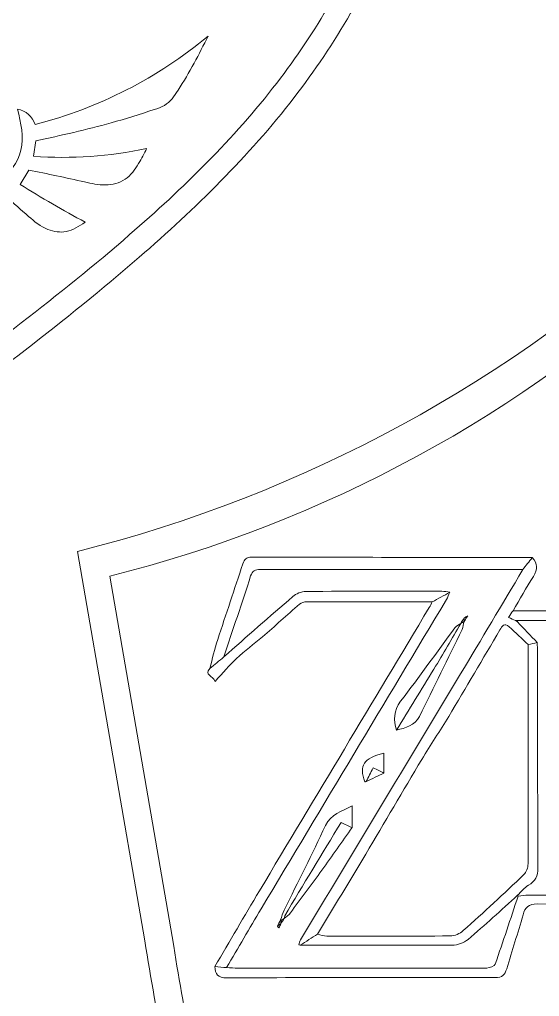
# Model space of a CAD drawing. Header units: inches. Extents: x 0 to 12, y 0 to 12.
# Drawn here: x 7.478 to 8.192, y 1.215 to 2.557 of the extents above; entities that cross this region are included whole.
import ezdxf

# ---------------------------------------------------------------- set-up
doc = ezdxf.new("R2010")
doc.units = ezdxf.units.IN
doc.header["$MEASUREMENT"] = 0

msp = doc.modelspace()

# ---------------------------------------------------------------- linework, layer by layer
at = {"color": 5, "lineweight": 0}
for p, q in [((7.4974, 2.3695), (7.5006, 2.3907)), ((7.4793, 2.3309), (7.491, 2.3506)), ((7.6021, 1.7924), (7.69, 1.284))]:
    msp.add_line(p, q, dxfattribs=at)
at = {"color": 250, "lineweight": 0}
msp.add_line((7.5578, 1.8263), (7.6503, 1.2912), dxfattribs=at)
at = {"color": 5, "lineweight": 0}
for centre, radius, start, end in [((7.3502, 2.9984), 0.604, 284.3341, 309.8666), ((7.4692, 2.4028), 0.0322, 18.8063, 78.5326), ((7.5377, 2.9186), 0.5506, 265.8076, 282.0733), ((8.2708, 3.5854), 1.4833, 237.7506, 241.7403), ((7.1609, 3.5454), 1.8077, 284.1261, 312.9293)]:
    msp.add_arc(centre, radius, start, end, dxfattribs=at)
at = {"color": 250, "lineweight": 0}
msp.add_arc((7.0934, 3.6717), 1.9029, 284.1261, 312.9293, dxfattribs=at)
for points in [[(7.3246, 1.9814), (7.4327, 2.0619), (7.6225, 2.2031), (7.8596, 2.4341), (8.0131, 2.6966), (8.047, 2.8912), (8.0637, 2.9942)], [(8.3894, 0.2784), (8.2813, 0.3589), (8.0914, 0.5002), (7.8544, 0.7311), (7.7009, 0.9936), (7.667, 1.1882), (7.6503, 1.2912)]]:
    msp.add_open_spline(points, degree=3, knots=[0, 0, 0, 0, 0.0808468, 0.1419248, 0.197496, 0.2597021, 0.2597021, 0.2597021, 0.2597021], dxfattribs=at)
at = {"color": 5, "lineweight": 0}
for points, knots in [([(7.3273, 2.0248), (7.4301, 2.1013), (7.6104, 2.2355), (7.8356, 2.4549), (7.9814, 2.7043), (8.0136, 2.8891), (8.0295, 2.987)], [0, 0, 0, 0, 0.0808468, 0.1419248, 0.197496, 0.2597021, 0.2597021, 0.2597021, 0.2597021]), ([(7.5006, 2.3907), (7.5354, 2.3983), (7.5905, 2.4103), (7.6483, 2.4288), (7.6822, 2.4398), (7.7078, 2.4767), (7.7247, 2.5098), (7.7374, 2.5348)], [0, 0, 0, 0, 0.02753964, 0.04351363, 0.0474821, 0.05463243, 0.07669562, 0.07669562, 0.07669562, 0.07669562]), ([(7.3913, 2.3123), (7.4118, 2.3172), (7.45, 2.3263), (7.4889, 2.378), (7.4801, 2.4152), (7.4756, 2.4344)], [0, 0, 0, 0, 0.01607831, 0.02987121, 0.04449574, 0.04449574, 0.04449574, 0.04449574]), ([(7.491, 2.3506), (7.5165, 2.3453), (7.5516, 2.3381), (7.5957, 2.3278), (7.6256, 2.3352), (7.6416, 2.3579), (7.6494, 2.3733), (7.6528, 2.3802)], [0, 0, 0, 0, 0.02023305, 0.02779216, 0.03497388, 0.04239776, 0.04841567, 0.04841567, 0.04841567, 0.04841567]), ([(7.4604, 2.3142), (7.4703, 2.305), (7.4881, 2.2886), (7.5138, 2.2675), (7.5446, 2.263), (7.5601, 2.2733), (7.5685, 2.2789)], [0, 0, 0, 0, 0.01052872, 0.01884852, 0.02537562, 0.03288337, 0.03288337, 0.03288337, 0.03288337]), ([(8.1824, 1.8179), (8.178, 1.8124), (8.1737, 1.8069), (8.1694, 1.8014), (8.0493, 1.8015), (7.9291, 1.8015), (7.809, 1.8017), (7.8019, 1.8017), (7.798, 1.8), (7.7957, 1.7928), (7.7837, 1.7556), (7.7712, 1.7186), (7.7589, 1.6815), (7.7525, 1.6762), (7.7461, 1.6709), (7.7396, 1.6656), (7.7432, 1.6788), (7.7462, 1.6922), (7.7505, 1.7053), (7.7617, 1.74), (7.7736, 1.7746), (7.7849, 1.8094), (7.7869, 1.8158), (7.7897, 1.8185), (7.7968, 1.8185), (7.9237, 1.8183), (8.0506, 1.8183), (8.1775, 1.8182), (8.1791, 1.8182), (8.1807, 1.818), (8.1824, 1.8179)], [0, 0, 0, 0, 1, 1, 1, 2, 2, 2, 3, 3, 3, 4, 4, 4, 5, 5, 5, 6, 6, 6, 7, 7, 7, 8, 8, 8, 9, 9, 9, 10, 10, 10, 10]), ([(8.1824, 1.8179), (8.1898, 1.8097), (8.1903, 1.8018), (8.184, 1.7922), (8.174, 1.7769), (8.1653, 1.7607), (8.156, 1.745), (8.1541, 1.7421), (8.1521, 1.7392), (8.1499, 1.7357), (8.1536, 1.7341), (8.1565, 1.7329), (8.1594, 1.7317), (8.1603, 1.731), (8.1612, 1.7303), (8.162, 1.7297), (8.1711, 1.7202), (8.1801, 1.7107), (8.1892, 1.7012), (8.1851, 1.7002), (8.1809, 1.6993), (8.1768, 1.6983), (8.1682, 1.7065), (8.1595, 1.7148), (8.1508, 1.723), (8.144, 1.7295), (8.1409, 1.7232), (8.1381, 1.7186), (8.1146, 1.679), (8.0913, 1.6392), (8.0677, 1.5997), (8.0557, 1.5798), (8.0428, 1.5605), (8.0308, 1.5406), (8.0049, 1.4973), (7.9795, 1.4538), (7.9537, 1.4105), (7.9318, 1.3738), (7.9096, 1.3371), (7.8876, 1.3004), (7.8797, 1.2954), (7.8718, 1.2904), (7.8639, 1.2854), (7.8639, 1.2854), (7.8639, 1.2854), (7.8639, 1.2854), (7.8632, 1.2857), (7.8625, 1.2858), (7.8618, 1.2858), (7.8626, 1.2881), (7.863, 1.2906), (7.8642, 1.2926), (7.9374, 1.4144), (8.0107, 1.5362), (8.0839, 1.6581), (8.1126, 1.7058), (8.1409, 1.7536), (8.1694, 1.8014), (8.1737, 1.8069), (8.178, 1.8124), (8.1824, 1.8179)], [0, 0, 0, 0, 1, 1, 1, 2, 2, 2, 3, 3, 3, 4, 4, 4, 5, 5, 5, 6, 6, 6, 7, 7, 7, 8, 8, 8, 9, 9, 9, 10, 10, 10, 11, 11, 11, 12, 12, 12, 13, 13, 13, 14, 14, 14, 15, 15, 15, 16, 16, 16, 17, 17, 17, 18, 18, 18, 19, 19, 19, 20, 20, 20, 20]), ([(8.0691, 1.7703), (8.0655, 1.7708), (8.0619, 1.7717), (8.0584, 1.7717), (7.9961, 1.7718), (7.9338, 1.7719), (7.8714, 1.7714), (7.8653, 1.7714), (7.8581, 1.7683), (7.8534, 1.7643), (7.8216, 1.7371), (7.7903, 1.7092), (7.7589, 1.6815), (7.7712, 1.7186), (7.7837, 1.7556), (7.7957, 1.7928), (7.798, 1.8), (7.8019, 1.8017), (7.809, 1.8017), (7.9291, 1.8015), (8.0493, 1.8015), (8.1694, 1.8014), (8.1409, 1.7536), (8.1126, 1.7058), (8.0839, 1.6581), (8.0107, 1.5362), (7.9374, 1.4144), (7.8642, 1.2926), (7.863, 1.2906), (7.8626, 1.2881), (7.8618, 1.2858), (7.8625, 1.2857), (7.8632, 1.2855), (7.8639, 1.2854), (7.8639, 1.2854), (7.8639, 1.2854), (7.8639, 1.2854), (7.9335, 1.2852), (8.0031, 1.2849), (8.0726, 1.2853), (8.0799, 1.2854), (8.0886, 1.2885), (8.0942, 1.2932), (8.1174, 1.3128), (8.1397, 1.3335), (8.1623, 1.3538), (8.1623, 1.3538), (8.163, 1.3528), (8.163, 1.3528), (8.1526, 1.3216), (8.1425, 1.2904), (8.1316, 1.2594), (8.1305, 1.2565), (8.124, 1.254), (8.12, 1.2539), (8.0952, 1.2534), (8.0704, 1.2537), (8.0456, 1.2537), (7.9566, 1.2537), (7.8676, 1.2537), (7.7785, 1.2537), (7.7733, 1.2537), (7.768, 1.2542), (7.7627, 1.2544), (7.7785, 1.2814), (7.7941, 1.3086), (7.8101, 1.3354), (7.8949, 1.4771), (7.9798, 1.6187), (8.0646, 1.7604), (8.0665, 1.7635), (8.0676, 1.767), (8.0691, 1.7703)], [0, 0, 0, 0, 1, 1, 1, 2, 2, 2, 3, 3, 3, 4, 4, 4, 5, 5, 5, 6, 6, 6, 7, 7, 7, 8, 8, 8, 9, 9, 9, 10, 10, 10, 11, 11, 11, 12, 12, 12, 13, 13, 13, 14, 14, 14, 15, 15, 15, 16, 16, 16, 17, 17, 17, 18, 18, 18, 19, 19, 19, 20, 20, 20, 21, 21, 21, 22, 22, 22, 23, 23, 23, 24, 24, 24, 24]), ([(8.0691, 1.7703), (8.061, 1.7659), (8.053, 1.7615), (8.0449, 1.757), (7.9875, 1.7572), (7.9301, 1.7573), (7.8727, 1.7573), (7.8693, 1.7572), (7.8653, 1.756), (7.8628, 1.7539), (7.8456, 1.7391), (7.829, 1.7238), (7.8118, 1.709), (7.8002, 1.6989), (7.7875, 1.6898), (7.7762, 1.6793), (7.7663, 1.6701), (7.7576, 1.6596), (7.7468, 1.6479), (7.7436, 1.6562), (7.7317, 1.6562), (7.7396, 1.6656), (7.7461, 1.6709), (7.7525, 1.6762), (7.7589, 1.6815), (7.7903, 1.7092), (7.8216, 1.7371), (7.8534, 1.7643), (7.8581, 1.7683), (7.8653, 1.7714), (7.8714, 1.7714), (7.9338, 1.7719), (7.9961, 1.7718), (8.0584, 1.7717), (8.0619, 1.7717), (8.0655, 1.7708), (8.0691, 1.7703)], [0, 0, 0, 0, 1, 1, 1, 2, 2, 2, 3, 3, 3, 4, 4, 4, 5, 5, 5, 6, 6, 6, 7, 7, 7, 8, 8, 8, 9, 9, 9, 10, 10, 10, 11, 11, 11, 12, 12, 12, 12]), ([(7.7627, 1.2544), (7.7573, 1.2549), (7.7519, 1.2554), (7.7465, 1.2558), (7.7669, 1.2905), (7.7871, 1.3253), (7.8077, 1.3599), (7.8854, 1.4898), (7.9633, 1.6196), (8.041, 1.7495), (8.0425, 1.7519), (8.0436, 1.7545), (8.0449, 1.757), (8.053, 1.7615), (8.061, 1.7659), (8.0691, 1.7703), (8.0676, 1.767), (8.0665, 1.7635), (8.0646, 1.7604), (7.9798, 1.6187), (7.8949, 1.4771), (7.8101, 1.3354), (7.7941, 1.3086), (7.7785, 1.2814), (7.7627, 1.2544)], [0, 0, 0, 0, 1, 1, 1, 2, 2, 2, 3, 3, 3, 4, 4, 4, 5, 5, 5, 6, 6, 6, 7, 7, 7, 8, 8, 8, 8]), ([(8.089, 1.735), (8.089, 1.735), (8.089, 1.735), (8.089, 1.735), (8.0874, 1.7326), (8.0858, 1.7301), (8.0841, 1.7276), (8.0841, 1.7276), (8.0841, 1.7276), (8.0841, 1.7276), (8.0814, 1.7256), (8.0781, 1.7241), (8.0762, 1.7215), (8.0513, 1.6879), (8.0272, 1.6536), (8.0016, 1.6205), (7.9915, 1.6075), (7.9923, 1.5947), (7.9959, 1.5807), (8.0082, 1.584), (8.021, 1.5869), (8.0274, 1.5997), (8.0471, 1.6395), (8.0666, 1.6793), (8.086, 1.7192), (8.0876, 1.7225), (8.0879, 1.7266), (8.0888, 1.7303), (8.0888, 1.7303), (8.0888, 1.7303), (8.0888, 1.7303), (8.0905, 1.7328), (8.0921, 1.7353), (8.0938, 1.7379), (8.0922, 1.7369), (8.0906, 1.7359), (8.089, 1.735)], [0, 0, 0, 0, 1, 1, 1, 2, 2, 2, 3, 3, 3, 4, 4, 4, 5, 5, 5, 6, 6, 6, 7, 7, 7, 8, 8, 8, 9, 9, 9, 10, 10, 10, 11, 11, 11, 12, 12, 12, 12]), ([(8.0888, 1.7303), (8.0873, 1.7294), (8.0857, 1.7285), (8.0841, 1.7276), (8.0858, 1.7301), (8.0874, 1.7326), (8.089, 1.735), (8.089, 1.7335), (8.0889, 1.7319), (8.0888, 1.7303), (8.0888, 1.7303), (8.0888, 1.7303), (8.0888, 1.7303)], [0, 0, 0, 0, 1, 1, 1, 2, 2, 2, 3, 3, 3, 4, 4, 4, 4]), ([(8.0888, 1.7303), (8.0889, 1.7319), (8.089, 1.7335), (8.089, 1.735), (8.089, 1.735), (8.089, 1.735), (8.089, 1.735), (8.0906, 1.7359), (8.0922, 1.7369), (8.0938, 1.7379), (8.0921, 1.7353), (8.0905, 1.7328), (8.0888, 1.7303)], [0, 0, 0, 0, 1, 1, 1, 2, 2, 2, 3, 3, 3, 4, 4, 4, 4]), ([(8.0938, 1.7379), (8.0922, 1.7369), (8.0906, 1.7359), (8.089, 1.735), (8.0906, 1.7359), (8.0922, 1.7369), (8.0938, 1.7379)], [0, 0, 0, 0, 1, 1, 1, 2, 2, 2, 2]), ([(8.5245, 1.7446), (8.5203, 1.7403), (8.516, 1.736), (8.5118, 1.7317), (8.4677, 1.7317), (8.4237, 1.7317), (8.3796, 1.7317), (8.3743, 1.7453), (8.3687, 1.7359), (8.3632, 1.7318), (8.3622, 1.7318), (8.3613, 1.7317), (8.3603, 1.7317), (8.2943, 1.7317), (8.2283, 1.7317), (8.1623, 1.7317), (8.1614, 1.7317), (8.1604, 1.7317), (8.1594, 1.7317), (8.1565, 1.7329), (8.1536, 1.7341), (8.1499, 1.7357), (8.1521, 1.7392), (8.1541, 1.7421), (8.156, 1.745), (8.2752, 1.745), (8.3944, 1.745), (8.5135, 1.745), (8.5172, 1.745), (8.5208, 1.7447), (8.5245, 1.7446)], [0, 0, 0, 0, 1, 1, 1, 2, 2, 2, 3, 3, 3, 4, 4, 4, 5, 5, 5, 6, 6, 6, 7, 7, 7, 8, 8, 8, 9, 9, 9, 10, 10, 10, 10]), ([(8.7294, 1.7257), (8.7572, 1.7138), (8.7774, 1.6949), (8.7916, 1.6675), (8.8109, 1.63), (8.8198, 1.5907), (8.8198, 1.549), (8.8198, 1.5403), (8.8184, 1.5315), (8.8176, 1.5228), (8.8182, 1.5145), (8.8209, 1.5057), (8.819, 1.4979), (8.8134, 1.4748), (8.806, 1.4522), (8.7992, 1.4294), (8.7974, 1.4236), (8.7949, 1.4182), (8.7927, 1.4126), (8.7821, 1.4012), (8.7715, 1.3898), (8.761, 1.3783), (8.7606, 1.3779), (8.7609, 1.3768), (8.7608, 1.376), (8.7608, 1.376), (8.7609, 1.3762), (8.7609, 1.3762), (8.7374, 1.3558), (8.7074, 1.3513), (8.6789, 1.3437), (8.6704, 1.3414), (8.6611, 1.3417), (8.6522, 1.3417), (8.4979, 1.3416), (8.3436, 1.3415), (8.1893, 1.3419), (8.1774, 1.3419), (8.1728, 1.3376), (8.1698, 1.3269), (8.1628, 1.302), (8.1544, 1.2776), (8.1473, 1.2528), (8.1448, 1.2442), (8.1412, 1.2408), (8.1315, 1.2408), (8.0086, 1.241), (7.8856, 1.2409), (7.7627, 1.2404), (7.751, 1.2404), (7.7467, 1.2452), (7.7465, 1.2558), (7.7519, 1.2554), (7.7573, 1.2549), (7.7627, 1.2544), (7.768, 1.2542), (7.7733, 1.2537), (7.7785, 1.2537), (7.8676, 1.2537), (7.9566, 1.2537), (8.0456, 1.2537), (8.0704, 1.2537), (8.0952, 1.2534), (8.12, 1.2539), (8.124, 1.254), (8.1305, 1.2565), (8.1316, 1.2594), (8.1425, 1.2904), (8.1526, 1.3216), (8.163, 1.3528), (8.1678, 1.3533), (8.1726, 1.3541), (8.1774, 1.3541), (8.2352, 1.3542), (8.293, 1.3541), (8.3507, 1.3541), (8.3551, 1.3541), (8.3594, 1.3545), (8.3647, 1.3548), (8.3647, 1.3734), (8.3648, 1.3908), (8.3647, 1.4082), (8.3644, 1.4448), (8.364, 1.4814), (8.3637, 1.518), (8.3675, 1.5219), (8.3713, 1.5258), (8.3751, 1.5297), (8.3763, 1.5266), (8.3787, 1.5235), (8.3787, 1.5204), (8.379, 1.4723), (8.379, 1.4243), (8.3791, 1.3762), (8.3779, 1.3707), (8.3763, 1.3652), (8.3757, 1.3596), (8.3755, 1.358), (8.3779, 1.356), (8.3791, 1.3542), (8.4408, 1.3542), (8.5025, 1.3542), (8.5652, 1.3542), (8.5652, 1.3661), (8.5653, 1.3762), (8.5652, 1.3863), (8.5649, 1.4303), (8.5646, 1.4742), (8.5643, 1.5182), (8.5682, 1.5228), (8.5721, 1.5274), (8.576, 1.5321), (8.5773, 1.529), (8.5796, 1.5259), (8.5796, 1.5228), (8.5799, 1.4754), (8.58, 1.4279), (8.5801, 1.3805), (8.5784, 1.3722), (8.5768, 1.3639), (8.5751, 1.3556), (8.5791, 1.3551), (8.5831, 1.3541), (8.587, 1.3541), (8.6142, 1.3546), (8.6415, 1.3551), (8.6687, 1.3561), (8.7274, 1.3583), (8.7718, 1.391), (8.7906, 1.4465), (8.8051, 1.4891), (8.8071, 1.533), (8.8029, 1.5776), (8.7973, 1.637), (8.7776, 1.6875), (8.7219, 1.7176), (8.7244, 1.7203), (8.7269, 1.723), (8.7294, 1.7257)], [0, 0, 0, 0, 1, 1, 1, 2, 2, 2, 3, 3, 3, 4, 4, 4, 5, 5, 5, 6, 6, 6, 7, 7, 7, 8, 8, 8, 9, 9, 9, 10, 10, 10, 11, 11, 11, 12, 12, 12, 13, 13, 13, 14, 14, 14, 15, 15, 15, 16, 16, 16, 17, 17, 17, 18, 18, 18, 19, 19, 19, 20, 20, 20, 21, 21, 21, 22, 22, 22, 23, 23, 23, 24, 24, 24, 25, 25, 25, 26, 26, 26, 27, 27, 27, 28, 28, 28, 29, 29, 29, 30, 30, 30, 31, 31, 31, 32, 32, 32, 33, 33, 33, 34, 34, 34, 35, 35, 35, 36, 36, 36, 37, 37, 37, 38, 38, 38, 39, 39, 39, 40, 40, 40, 41, 41, 41, 42, 42, 42, 43, 43, 43, 44, 44, 44, 45, 45, 45, 46, 46, 46, 46]), ([(8.0841, 1.7276), (8.0719, 1.7067), (8.0599, 1.6856), (8.0474, 1.6648), (8.0304, 1.6367), (8.0131, 1.6087), (7.9959, 1.5807), (7.9923, 1.5947), (7.9915, 1.6075), (8.0016, 1.6205), (8.0272, 1.6536), (8.0513, 1.6879), (8.0762, 1.7215), (8.0781, 1.7241), (8.0814, 1.7256), (8.0841, 1.7276)], [0, 0, 0, 0, 1, 1, 1, 2, 2, 2, 3, 3, 3, 4, 4, 4, 5, 5, 5, 5]), ([(8.0888, 1.7303), (8.0879, 1.7266), (8.0876, 1.7225), (8.086, 1.7192), (8.0666, 1.6793), (8.0471, 1.6395), (8.0274, 1.5997), (8.021, 1.5869), (8.0082, 1.584), (7.9959, 1.5807), (8.0131, 1.6087), (8.0304, 1.6367), (8.0474, 1.6648), (8.0599, 1.6856), (8.0719, 1.7067), (8.0841, 1.7276), (8.0841, 1.7276), (8.0841, 1.7276), (8.0841, 1.7276), (8.0857, 1.7285), (8.0873, 1.7294), (8.0888, 1.7303)], [0, 0, 0, 0, 1, 1, 1, 2, 2, 2, 3, 3, 3, 4, 4, 4, 5, 5, 5, 6, 6, 6, 7, 7, 7, 7]), ([(8.1623, 1.7317), (8.1623, 1.731), (8.1622, 1.7303), (8.162, 1.7297), (8.1612, 1.7303), (8.1603, 1.731), (8.1594, 1.7317), (8.1604, 1.7317), (8.1614, 1.7317), (8.1623, 1.7317)], [0, 0, 0, 0, 1, 1, 1, 2, 2, 2, 3, 3, 3, 3]), ([(8.1623, 1.7317), (8.2283, 1.7317), (8.2943, 1.7317), (8.3603, 1.7317), (8.3611, 1.7311), (8.362, 1.7306), (8.3629, 1.7301), (8.3627, 1.6858), (8.3626, 1.6415), (8.3625, 1.5972), (8.3494, 1.6307), (8.3364, 1.6642), (8.3232, 1.6977), (8.3217, 1.7016), (8.3189, 1.705), (8.3168, 1.7086), (8.2944, 1.7086), (8.272, 1.7086), (8.2489, 1.7086), (8.2487, 1.7073), (8.2481, 1.7053), (8.2481, 1.7034), (8.2481, 1.6597), (8.2481, 1.6159), (8.2482, 1.5722), (8.2482, 1.5692), (8.2497, 1.5662), (8.2506, 1.5632), (8.2776, 1.556), (8.2909, 1.5604), (8.3063, 1.5815), (8.3106, 1.5874), (8.3152, 1.5931), (8.3196, 1.5989), (8.3196, 1.5641), (8.3196, 1.5293), (8.3196, 1.4915), (8.3105, 1.5052), (8.3033, 1.5164), (8.2956, 1.5273), (8.2935, 1.5303), (8.2899, 1.5341), (8.2868, 1.5343), (8.2744, 1.5351), (8.2619, 1.5346), (8.249, 1.5346), (8.2486, 1.5313), (8.2481, 1.5293), (8.2481, 1.5274), (8.248, 1.4827), (8.248, 1.4381), (8.2481, 1.3934), (8.2481, 1.3904), (8.2495, 1.3873), (8.2502, 1.3842), (8.251, 1.3835), (8.2518, 1.3828), (8.2526, 1.3821), (8.2713, 1.3822), (8.2901, 1.3829), (8.3088, 1.3822), (8.318, 1.3818), (8.3214, 1.3853), (8.324, 1.3935), (8.3369, 1.4351), (8.3504, 1.4765), (8.3637, 1.5179), (8.364, 1.4814), (8.3644, 1.4448), (8.3647, 1.4082), (8.3648, 1.3908), (8.3647, 1.3734), (8.3647, 1.3548), (8.3594, 1.3545), (8.3551, 1.3541), (8.3507, 1.3541), (8.293, 1.3541), (8.2352, 1.3542), (8.1774, 1.3541), (8.1726, 1.3541), (8.1678, 1.3533), (8.163, 1.3528), (8.163, 1.3528), (8.1623, 1.3538), (8.1623, 1.3538), (8.1672, 1.3585), (8.1715, 1.3642), (8.1772, 1.3676), (8.1867, 1.3733), (8.1901, 1.3804), (8.1901, 1.3915), (8.1897, 1.4903), (8.1898, 1.589), (8.1898, 1.6878), (8.1898, 1.6923), (8.1894, 1.6967), (8.1892, 1.7012), (8.1801, 1.7107), (8.1711, 1.7202), (8.162, 1.7297), (8.1622, 1.7303), (8.1623, 1.731), (8.1623, 1.7317)], [0, 0, 0, 0, 1, 1, 1, 2, 2, 2, 3, 3, 3, 4, 4, 4, 5, 5, 5, 6, 6, 6, 7, 7, 7, 8, 8, 8, 9, 9, 9, 10, 10, 10, 11, 11, 11, 12, 12, 12, 13, 13, 13, 14, 14, 14, 15, 15, 15, 16, 16, 16, 17, 17, 17, 18, 18, 18, 19, 19, 19, 20, 20, 20, 21, 21, 21, 22, 22, 22, 23, 23, 23, 24, 24, 24, 25, 25, 25, 26, 26, 26, 27, 27, 27, 28, 28, 28, 29, 29, 29, 30, 30, 30, 31, 31, 31, 32, 32, 32, 33, 33, 33, 34, 34, 34, 34]), ([(7.8876, 1.3004), (7.8918, 1.2995), (7.8959, 1.2979), (7.9001, 1.2978), (7.9566, 1.2977), (8.0131, 1.2975), (8.0697, 1.298), (8.0758, 1.2981), (8.0831, 1.3012), (8.0877, 1.3053), (8.1158, 1.3304), (8.1435, 1.3562), (8.1709, 1.3822), (8.1744, 1.3856), (8.1766, 1.392), (8.1766, 1.397), (8.1769, 1.4974), (8.1768, 1.5979), (8.1768, 1.6983), (8.1809, 1.6993), (8.1851, 1.7002), (8.1892, 1.7012), (8.1894, 1.6967), (8.1898, 1.6923), (8.1898, 1.6878), (8.1898, 1.589), (8.1897, 1.4903), (8.1901, 1.3915), (8.1901, 1.3804), (8.1867, 1.3733), (8.1772, 1.3676), (8.1715, 1.3642), (8.1672, 1.3585), (8.1623, 1.3538), (8.1397, 1.3335), (8.1174, 1.3128), (8.0942, 1.2932), (8.0886, 1.2885), (8.0799, 1.2854), (8.0726, 1.2853), (8.0031, 1.2849), (7.9335, 1.2852), (7.8639, 1.2854), (7.8718, 1.2904), (7.8797, 1.2954), (7.8876, 1.3004)], [0, 0, 0, 0, 1, 1, 1, 2, 2, 2, 3, 3, 3, 4, 4, 4, 5, 5, 5, 6, 6, 6, 7, 7, 7, 8, 8, 8, 9, 9, 9, 10, 10, 10, 11, 11, 11, 12, 12, 12, 13, 13, 13, 14, 14, 14, 15, 15, 15, 15]), ([(7.9545, 1.5103), (7.9545, 1.5103), (7.9544, 1.5102), (7.9544, 1.5102), (7.9625, 1.5141), (7.9707, 1.518), (7.9788, 1.5218), (7.9788, 1.5308), (7.9788, 1.5398), (7.9788, 1.5493), (7.9504, 1.5421), (7.9443, 1.5323), (7.9523, 1.5097), (7.953, 1.5099), (7.9537, 1.5101), (7.9545, 1.5103)], [0, 0, 0, 0, 1, 1, 1, 2, 2, 2, 3, 3, 3, 4, 4, 4, 5, 5, 5, 5]), ([(7.9523, 1.5097), (7.9443, 1.5323), (7.9504, 1.5421), (7.9788, 1.5493), (7.9788, 1.5398), (7.9788, 1.5308), (7.9788, 1.5218), (7.9742, 1.524), (7.9696, 1.5262), (7.9638, 1.529), (7.9604, 1.5222), (7.9574, 1.5162), (7.9544, 1.5102), (7.9544, 1.5102), (7.9545, 1.5103), (7.9545, 1.5103), (7.9537, 1.5103), (7.953, 1.5101), (7.9523, 1.5097)], [0, 0, 0, 0, 1, 1, 1, 2, 2, 2, 3, 3, 3, 4, 4, 4, 5, 5, 5, 6, 6, 6, 6]), ([(7.9544, 1.5102), (7.9574, 1.5162), (7.9604, 1.5222), (7.9638, 1.529), (7.9696, 1.5262), (7.9742, 1.524), (7.9788, 1.5218), (7.9707, 1.518), (7.9625, 1.5141), (7.9544, 1.5102)], [0, 0, 0, 0, 1, 1, 1, 2, 2, 2, 3, 3, 3, 3]), ([(7.9523, 1.5097), (7.953, 1.5101), (7.9537, 1.5103), (7.9545, 1.5103), (7.9537, 1.5101), (7.953, 1.5099), (7.9523, 1.5097)], [0, 0, 0, 0, 1, 1, 1, 2, 2, 2, 2]), ([(7.837, 1.3147), (7.8387, 1.3172), (7.8403, 1.3197), (7.8419, 1.3221), (7.8419, 1.3221), (7.8419, 1.3221), (7.8419, 1.3221), (7.8447, 1.3246), (7.848, 1.3267), (7.8502, 1.3296), (7.8648, 1.3491), (7.8793, 1.3688), (7.8936, 1.3885), (7.9075, 1.4078), (7.9212, 1.4274), (7.935, 1.4468), (7.935, 1.4561), (7.935, 1.4653), (7.935, 1.477), (7.9202, 1.4685), (7.9058, 1.4658), (7.8984, 1.4498), (7.8805, 1.4106), (7.8607, 1.3723), (7.8418, 1.3336), (7.8397, 1.3292), (7.8384, 1.3245), (7.8367, 1.32), (7.8352, 1.3171), (7.8338, 1.3143), (7.8324, 1.3114), (7.8331, 1.3106), (7.8338, 1.3099), (7.8345, 1.3092), (7.8354, 1.3111), (7.8363, 1.3129), (7.8371, 1.3148), (7.8371, 1.3148), (7.837, 1.3147), (7.837, 1.3147)], [0, 0, 0, 0, 1, 1, 1, 2, 2, 2, 3, 3, 3, 4, 4, 4, 5, 5, 5, 6, 6, 6, 7, 7, 7, 8, 8, 8, 9, 9, 9, 10, 10, 10, 11, 11, 11, 12, 12, 12, 13, 13, 13, 13]), ([(7.8366, 1.32), (7.8384, 1.3245), (7.8397, 1.3292), (7.8418, 1.3336), (7.8607, 1.3723), (7.8805, 1.4106), (7.8984, 1.4498), (7.9058, 1.4658), (7.9202, 1.4685), (7.935, 1.477), (7.935, 1.4653), (7.935, 1.4561), (7.935, 1.4468), (7.9301, 1.4492), (7.9251, 1.4515), (7.9198, 1.4541), (7.8936, 1.4107), (7.868, 1.3682), (7.8424, 1.3256), (7.8418, 1.3247), (7.8421, 1.3233), (7.8419, 1.3221), (7.8419, 1.3221), (7.8419, 1.3221), (7.8419, 1.3221), (7.8405, 1.3211), (7.8391, 1.3202), (7.8376, 1.3192), (7.8373, 1.3195), (7.837, 1.3197), (7.8366, 1.32)], [0, 0, 0, 0, 1, 1, 1, 2, 2, 2, 3, 3, 3, 4, 4, 4, 5, 5, 5, 6, 6, 6, 7, 7, 7, 8, 8, 8, 9, 9, 9, 10, 10, 10, 10]), ([(7.8419, 1.3221), (7.8421, 1.3233), (7.8418, 1.3247), (7.8424, 1.3256), (7.868, 1.3682), (7.8936, 1.4107), (7.9198, 1.4541), (7.9251, 1.4515), (7.9301, 1.4492), (7.935, 1.4468), (7.9212, 1.4274), (7.9075, 1.4078), (7.8936, 1.3885), (7.8793, 1.3688), (7.8648, 1.3491), (7.8502, 1.3296), (7.848, 1.3267), (7.8447, 1.3246), (7.8419, 1.3221)], [0, 0, 0, 0, 1, 1, 1, 2, 2, 2, 3, 3, 3, 4, 4, 4, 5, 5, 5, 6, 6, 6, 6]), ([(7.8371, 1.3148), (7.8356, 1.3137), (7.834, 1.3125), (7.8324, 1.3114), (7.8338, 1.3143), (7.8352, 1.3171), (7.8367, 1.32), (7.837, 1.3197), (7.8373, 1.3195), (7.8376, 1.3192), (7.8374, 1.3177), (7.8372, 1.3162), (7.837, 1.3147), (7.837, 1.3147), (7.8371, 1.3148), (7.8371, 1.3148)], [0, 0, 0, 0, 1, 1, 1, 2, 2, 2, 3, 3, 3, 4, 4, 4, 5, 5, 5, 5]), ([(7.837, 1.3147), (7.8372, 1.3162), (7.8374, 1.3177), (7.8376, 1.3192), (7.8391, 1.3202), (7.8405, 1.3211), (7.8419, 1.3221), (7.8403, 1.3197), (7.8387, 1.3172), (7.837, 1.3147)], [0, 0, 0, 0, 1, 1, 1, 2, 2, 2, 3, 3, 3, 3]), ([(7.8371, 1.3148), (7.8363, 1.3129), (7.8354, 1.3111), (7.8345, 1.3092), (7.8338, 1.3099), (7.8331, 1.3106), (7.8324, 1.3114), (7.834, 1.3125), (7.8356, 1.3137), (7.8371, 1.3148)], [0, 0, 0, 0, 1, 1, 1, 2, 2, 2, 3, 3, 3, 3]), ([(8.3922, 0.3218), (8.2894, 0.3983), (8.1091, 0.5325), (7.8839, 0.7519), (7.738, 1.0013), (7.7058, 1.1861), (7.69, 1.284)], [0, 0, 0, 0, 0.0808468, 0.1419248, 0.197496, 0.2597021, 0.2597021, 0.2597021, 0.2597021]), ([(7.8639, 1.2854), (7.8632, 1.2855), (7.8625, 1.2857), (7.8618, 1.2858), (7.8625, 1.2858), (7.8632, 1.2857), (7.8639, 1.2854)], [0, 0, 0, 0, 1, 1, 1, 2, 2, 2, 2])]:
    msp.add_open_spline(points, degree=3, knots=knots, dxfattribs=at)

doc.saveas('drawing.dxf')
